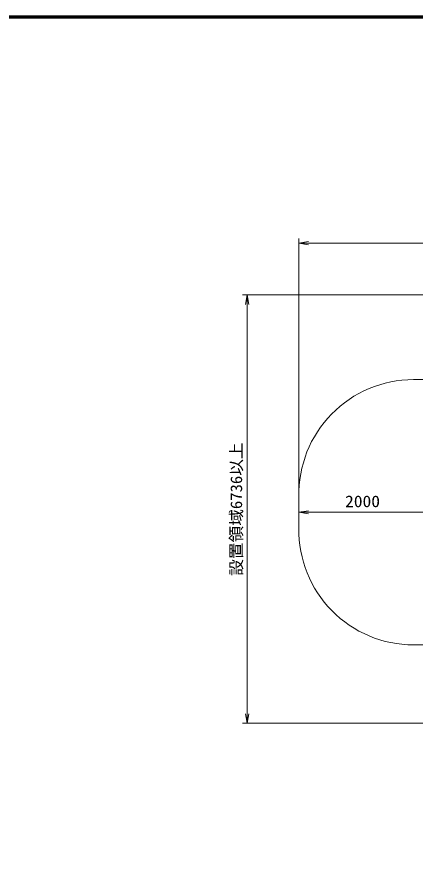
# Model space of a CAD drawing. Units: millimetres on the paper, enlarged 30 times, with parts at other scales. Extents: x 450 to 12150, y 450 to 8460.
# Drawn here: x 7097 to 8975, y 4455 to 8460 of the extents above; entities that cross this region are included whole.
import ezdxf
from ezdxf.enums import TextEntityAlignment as Align

# ---------------------------------------------------------------- set-up
doc = ezdxf.new("R2010")
doc.units = ezdxf.units.MM
doc.header["$LTSCALE"] = 30
for name, color, linetype, lineweight in [('D-STR', 1, 'Continuous', 13), ('D-STR-TXT', 7, 'Continuous', 13), ('D-TTL', 7, 'Continuous', 70)]:
    doc.layers.add(name, color=color, linetype=linetype, lineweight=lineweight)
doc.styles.add('ＭＳ ゴシック', font='')
doc.styles.get('ＭＳ ゴシック').set_extended_font_data('MS Gothic')

# ---------------------------------------------------------------- blocks, each defined once
blk = doc.blocks.new('open_arrow')
at = {"color": 0, "linetype": 'Continuous', "lineweight": -2}
blk.add_lwpolyline([(7.5, 1.25), (0, 0), (7.5, -1.25)], dxfattribs=at)

msp = doc.modelspace()

# ---------------------------------------------------------------- linework, layer by layer
at = {"layer": 'D-STR'}
for p, q in [((8967.09, 6749.23), (9271.97, 6749.23)), ((8427.21, 6220.64), (8427.16, 6029.67)), ((8967.09, 5498.23), (9102.82, 5498.23))]:
    msp.add_line(p, q, dxfattribs=at)
for centre, start, end in [((8967.09, 6209.23), 90, 181.17906), ((8967.09, 6038.23), 179.06025, 270)]:
    msp.add_arc(centre, 540, start, end, dxfattribs=at)
at = {"layer": 'D-STR-TXT'}
for p, q in [((8427.19, 6153.73), (8427.19, 7415.61)), ((8427.19, 7393.11), (11309.78, 7393.11)), ((10110.21, 7148.83), (8160.59, 7148.83)), ((8183.09, 5128.07), (8183.09, 7148.83)), ((8427.19, 6123.73), (9027.06, 6123.73)), ((9750.21, 5128.07), (8160.59, 5128.07))]:
    msp.add_line(p, q, dxfattribs=at)
at = {"layer": 'D-TTL'}
msp.add_lwpolyline([(450, 450), (450, 8460), (12150, 8460), (12150, 450)], close=True, dxfattribs=at)

# ---------------------------------------------------------------- block references
at = {"layer": 'D-STR-TXT', "xscale": 6, "yscale": 6}
for p in [(8427.19, 7393.11), (8427.19, 6123.73)]:
    msp.add_blockref('open_arrow', p, dxfattribs=at)
for p, rotation in [((8183.09, 7148.83), 270), ((8183.09, 5128.07), 90)]:
    msp.add_blockref('open_arrow', p, dxfattribs=dict(at, rotation=rotation))

# ---------------------------------------------------------------- texts
at = {"layer": 'D-STR-TXT', "style": 'ＭＳ ゴシック', "width": 1.05}
msp.add_text('設置領域6736以上', height=54.99, rotation=90, dxfattribs=at).set_placement((8175.59, 6138.45), align=Align.BOTTOM_CENTER)
at = {"layer": 'D-STR-TXT', "style": 'ＭＳ ゴシック', "width": 1.1}
msp.add_text('2000', height=54.99, dxfattribs=at).set_placement((8727.12, 6131.23), align=Align.BOTTOM_CENTER)

doc.saveas('drawing.dxf')
